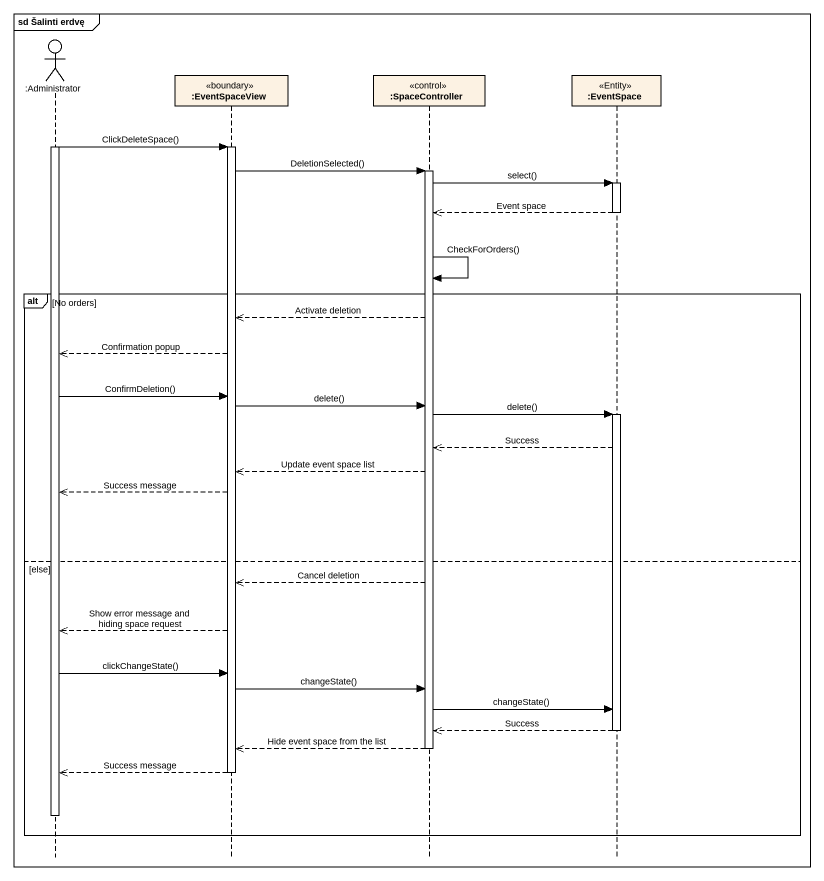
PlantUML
@startuml
mainframe sd Šalinti erdvę
hide footbox
actor ":Administrator" as Administrator
participant ":EventSpaceView" as EventSpaceView <<boundary>>
participant ":SpaceController" as SpaceController <<control>>
participant ":EventSpace" as EventSpace <<Entity>>

activate Administrator
Administrator -> EventSpaceView : ClickDeleteSpace()
activate EventSpaceView
EventSpaceView -> SpaceController : DeletionSelected()
activate SpaceController
SpaceController -> EventSpace : select()
activate EventSpace
EventSpace -->> SpaceController : Event space
deactivate EventSpace
SpaceController -> SpaceController : CheckForOrders()
alt No orders
  SpaceController -->> EventSpaceView : Activate deletion
  EventSpaceView -->> Administrator : Confirmation popup
  Administrator -> EventSpaceView : ConfirmDeletion()
  EventSpaceView -> SpaceController : delete()
  SpaceController -> EventSpace : delete()
  activate EventSpace
  EventSpace -->> SpaceController : Success
  SpaceController -->> EventSpaceView : Update event space list
  EventSpaceView -->> Administrator : Success message
else else
  SpaceController -->> EventSpaceView : Cancel deletion
  EventSpaceView -->> Administrator : Show error message and hiding space request
  Administrator -> EventSpaceView : clickChangeState()
  EventSpaceView -> SpaceController : changeState()
  SpaceController -> EventSpace : changeState()
  EventSpace -->> SpaceController : Success
  deactivate EventSpace
  SpaceController -->> EventSpaceView : Hide event space from the list
  deactivate SpaceController
  EventSpaceView -->> Administrator : Success message
  deactivate EventSpaceView
  deactivate Administrator
end
@enduml
